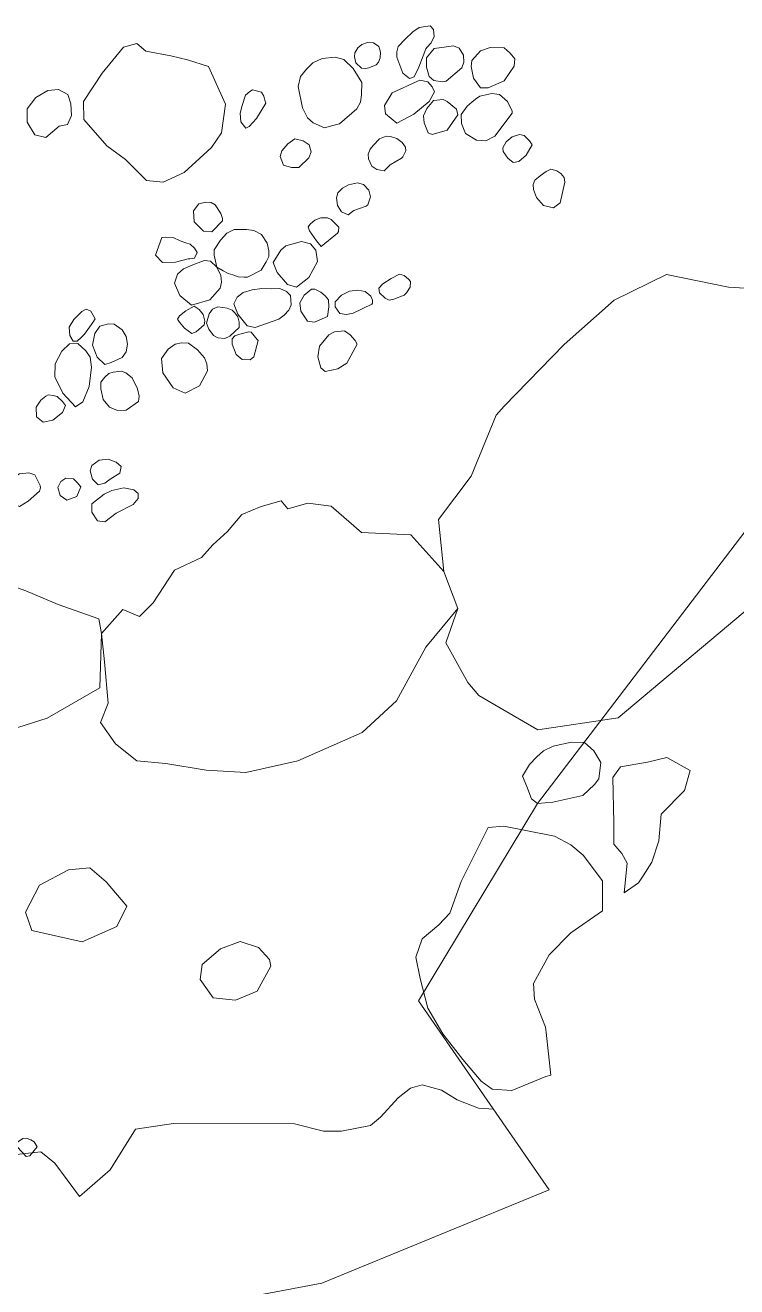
# Model space of a CAD drawing. Header units: metres. Extents: x -10443 to -4073, y -33280 to -26846.
# Drawn here: x -7927.11 to -7924.579, y -29731.074 to -29726.586 of the extents above; entities that cross this region are included whole.
import ezdxf

# ---------------------------------------------------------------- set-up
doc = ezdxf.new("R2010")
doc.units = ezdxf.units.M
doc.header["$MEASUREMENT"] = 0
doc.linetypes.add('CONTINUOUS_2', pattern=[0])
doc.layers.add('石', color=241, linetype='CONTINUOUS_2', lineweight=18)
doc.layers.add('護岸', color=241, linetype='CONTINUOUS_2', lineweight=18)

msp = doc.modelspace()

# ---------------------------------------------------------------- linework, layer by layer
at = {"layer": '石', "color": 4, "linetype": 'CONTINUOUS_2', "lineweight": 18, "flags": 128}
for points in [[(-7925.7095, -29726.7345), (-7925.7261, -29726.7696), (-7925.7429, -29726.7749), (-7925.7673, -29726.7564), (-7925.7883, -29726.6997), (-7925.7886, -29726.6804), (-7925.7831, -29726.6616), (-7925.7587, -29726.6358), (-7925.7313, -29726.6094), (-7925.7088, -29726.594), (-7925.6697, -29726.5878), (-7925.6574, -29726.6004), (-7925.6557, -29726.6256), (-7925.6664, -29726.6487), (-7925.6803, -29726.6639), (-7925.6846, -29726.6693)], [(-7925.8877, -29726.7368), (-7925.8996, -29726.7395), (-7925.9135, -29726.738), (-7925.9341, -29726.719), (-7925.9385, -29726.6976), (-7925.9376, -29726.6837), (-7925.9274, -29726.6657), (-7925.9124, -29726.6542), (-7925.893, -29726.6468), (-7925.8717, -29726.6478), (-7925.8526, -29726.6617), (-7925.8458, -29726.6817), (-7925.8479, -29726.7023), (-7925.8531, -29726.7167), (-7925.862, -29726.7262)], [(-7925.6129, -29726.7843), (-7925.6272, -29726.7869), (-7925.657, -29726.7824), (-7925.6737, -29726.768), (-7925.6824, -29726.7352), (-7925.6821, -29726.7018), (-7925.6554, -29726.6689), (-7925.6112, -29726.6625), (-7925.5866, -29726.6595), (-7925.5667, -29726.6676), (-7925.5509, -29726.6921), (-7925.5492, -29726.7167), (-7925.5568, -29726.7372)], [(-7925.4068, -29726.7831), (-7925.4636, -29726.8083), (-7925.4899, -29726.808), (-7925.5151, -29726.7737), (-7925.5237, -29726.7325), (-7925.5218, -29726.7108), (-7925.49, -29726.677), (-7925.4555, -29726.6646), (-7925.4062, -29726.6657), (-7925.3848, -29726.6856), (-7925.3685, -29726.705), (-7925.3702, -29726.7311)], [(-7925.9925, -29726.9362), (-7926.0155, -29726.9425), (-7926.0451, -29726.9508), (-7926.0859, -29726.9331), (-7926.1061, -29726.9147), (-7926.1242, -29726.8791), (-7926.1388, -29726.804), (-7926.1312, -29726.7681), (-7926.1096, -29726.7417), (-7926.0865, -29726.72), (-7926.0543, -29726.7035), (-7926.007, -29726.6993), (-7925.9763, -29726.7078), (-7925.9438, -29726.7395), (-7925.9128, -29726.7891), (-7925.9142, -29726.8339), (-7925.9177, -29726.8593), (-7925.9307, -29726.8832)], [(-7925.7278, -29726.902), (-7925.7878, -29726.9346), (-7925.8285, -29726.9015), (-7925.8324, -29726.8716), (-7925.8046, -29726.8259), (-7925.7069, -29726.7806), (-7925.6779, -29726.7869), (-7925.6628, -29726.805), (-7925.6541, -29726.8224), (-7925.6732, -29726.8573)], [(-7926.9898, -29726.9449), (-7927.037, -29726.9857), (-7927.076, -29726.9759), (-7927.1034, -29726.9305), (-7927.1038, -29726.8836), (-7927.0727, -29726.8433), (-7927.0301, -29726.8182), (-7926.9919, -29726.8144), (-7926.9594, -29726.832), (-7926.9476, -29726.8658), (-7926.9453, -29726.9064), (-7926.9597, -29726.9386)], [(-7926.2875, -29726.9179), (-7926.3135, -29726.946), (-7926.3259, -29726.9518), (-7926.3437, -29726.9297), (-7926.3457, -29726.8991), (-7926.3386, -29726.8719), (-7926.3263, -29726.8341), (-7926.3116, -29726.8217), (-7926.3021, -29726.8161), (-7926.2699, -29726.8244), (-7926.2612, -29726.8385), (-7926.2577, -29726.852), (-7926.2544, -29726.8626)], [(-7925.4393, -29726.9804), (-7925.4716, -29726.9968), (-7925.5051, -29726.9949), (-7925.5444, -29726.9712), (-7925.5586, -29726.9353), (-7925.5587, -29726.9035), (-7925.5378, -29726.8736), (-7925.5212, -29726.8596), (-7925.5087, -29726.8492), (-7925.4933, -29726.838), (-7925.4501, -29726.8283), (-7925.4224, -29726.8317), (-7925.3939, -29726.8573), (-7925.3776, -29726.8914), (-7925.3772, -29726.8982)], [(-7925.6095, -29726.9585), (-7925.6623, -29726.9745), (-7925.6771, -29726.968), (-7925.6908, -29726.9335), (-7925.693, -29726.9082), (-7925.6811, -29726.8817), (-7925.6575, -29726.8536), (-7925.6231, -29726.8495), (-7925.6089, -29726.8565), (-7925.5761, -29726.8844), (-7925.5714, -29726.9041)], [(-7926.1364, -29727.0924), (-7926.1633, -29727.0914), (-7926.1915, -29727.0831), (-7926.2029, -29727.0526), (-7926.1973, -29727.0325), (-7926.1759, -29727.0074), (-7926.1513, -29726.9903), (-7926.1217, -29726.9974), (-7926.0998, -29727.0109), (-7926.0924, -29727.0366), (-7926.1007, -29727.0577)], [(-7925.8113, -29727.0826), (-7925.8333, -29727.1034), (-7925.8598, -29727.0989), (-7925.8772, -29727.0867), (-7925.8886, -29727.0609), (-7925.8898, -29727.0445), (-7925.8826, -29727.0268), (-7925.872, -29727.0131), (-7925.8495, -29726.9903), (-7925.8267, -29726.9799), (-7925.8111, -29726.9817), (-7925.7886, -29726.9888), (-7925.7693, -29727.0033), (-7925.7579, -29727.0197), (-7925.7561, -29727.0331), (-7925.7665, -29727.0545), (-7925.7711, -29727.0583)], [(-7925.3281, -29727.0482), (-7925.3544, -29727.0703), (-7925.3747, -29727.0743), (-7925.3932, -29727.0592), (-7925.4098, -29727.0353), (-7925.4112, -29727.0223), (-7925.399, -29727.0003), (-7925.3782, -29726.9829), (-7925.3518, -29726.9749), (-7925.3354, -29726.9776), (-7925.3166, -29726.9972), (-7925.3069, -29727.0116)], [(-7925.2074, -29727.2173), (-7925.2302, -29727.2353), (-7925.2661, -29727.2276), (-7925.2912, -29727.1991), (-7925.3022, -29727.1705), (-7925.3032, -29727.1525), (-7925.2966, -29727.1364), (-7925.2786, -29727.1212), (-7925.2574, -29727.1058), (-7925.2406, -29727.0976), (-7925.2187, -29727.104), (-7925.2048, -29727.1136), (-7925.1932, -29727.1274), (-7925.1908, -29727.1443)], [(-7925.9415, -29727.2446), (-7925.9613, -29727.2604), (-7925.9852, -29727.2497), (-7925.9991, -29727.2276), (-7926.0031, -29727.2002), (-7925.9977, -29727.1823), (-7925.9816, -29727.1649), (-7925.9601, -29727.1539), (-7925.9286, -29727.1464), (-7925.9064, -29727.1522), (-7925.8881, -29727.1722), (-7925.8816, -29727.1959), (-7925.8909, -29727.2242), (-7925.8978, -29727.2291)], [(-7926.4461, -29727.3207), (-7926.4766, -29727.3181), (-7926.5094, -29727.2854), (-7926.5118, -29727.2466), (-7926.4922, -29727.2214), (-7926.4676, -29727.2149), (-7926.4485, -29727.2165), (-7926.4347, -29727.2245), (-7926.4143, -29727.2552), (-7926.4082, -29727.273), (-7926.408, -29727.2817)], [(-7926.0575, -29727.3727), (-7926.0738, -29727.3533), (-7926.0989, -29727.3177), (-7926.1032, -29727.3032), (-7926.0955, -29727.2927), (-7926.0798, -29727.2796), (-7926.0589, -29727.2707), (-7926.0346, -29727.2715), (-7926.0218, -29727.2773), (-7926.0036, -29727.2943), (-7925.9951, -29727.3045), (-7925.996, -29727.3194), (-7925.9991, -29727.326)], [(-7926.319, -29727.4817), (-7926.3313, -29727.4825), (-7926.3524, -29727.4813), (-7926.3723, -29727.4744), (-7926.3878, -29727.4686), (-7926.4063, -29727.4593), (-7926.4289, -29727.4464), (-7926.4387, -29727.4038), (-7926.4377, -29727.3853), (-7926.416, -29727.3506), (-7926.3933, -29727.3256), (-7926.3672, -29727.3131), (-7926.3235, -29727.3131), (-7926.2975, -29727.316), (-7926.2698, -29727.3306), (-7926.2494, -29727.3607), (-7926.2435, -29727.3888), (-7926.2433, -29727.4087), (-7926.2533, -29727.4277), (-7926.2713, -29727.457)], [(-7926.5759, -29727.4291), (-7926.6215, -29727.4296), (-7926.6468, -29727.4036), (-7926.624, -29727.3408), (-7926.6117, -29727.34), (-7926.5842, -29727.3404), (-7926.5589, -29727.3523), (-7926.5391, -29727.3604), (-7926.524, -29727.3643), (-7926.508, -29727.3792), (-7926.499, -29727.3941), (-7926.5079, -29727.4145), (-7926.5248, -29727.4169), (-7926.5311, -29727.4163)], [(-7926.101, -29727.4831), (-7926.1451, -29727.5178), (-7926.177, -29727.5079), (-7926.2137, -29727.4655), (-7926.228, -29727.4303), (-7926.201, -29727.3864), (-7926.1836, -29727.3706), (-7926.127, -29727.355), (-7926.095, -29727.3636), (-7926.0759, -29727.3865), (-7926.0704, -29727.4267)], [(-7926.4539, -29727.5629), (-7926.5191, -29727.5823), (-7926.5603, -29727.5472), (-7926.579, -29727.5039), (-7926.5691, -29727.472), (-7926.5469, -29727.4521), (-7926.5082, -29727.4362), (-7926.4731, -29727.4232), (-7926.4514, -29727.4251), (-7926.4289, -29727.4464), (-7926.4142, -29727.4765), (-7926.4124, -29727.4998), (-7926.4168, -29727.5212)], [(-7925.7987, -29727.5598), (-7925.8158, -29727.5635), (-7925.8293, -29727.5572), (-7925.8494, -29727.5374), (-7925.8525, -29727.5211), (-7925.8377, -29727.5064), (-7925.8084, -29727.4865), (-7925.7782, -29727.4718), (-7925.7626, -29727.4763), (-7925.747, -29727.4893), (-7925.74, -29727.4976), (-7925.7411, -29727.5174), (-7925.7532, -29727.5381), (-7925.7622, -29727.5457)], [(-7925.5354, -29728.9242), (-7925.6139, -29728.7833), (-7925.5708, -29728.6611), (-7925.6208, -29728.5299), (-7925.6403, -29728.3443), (-7925.5231, -29728.1902), (-7925.4349, -29727.9731), (-7925.4061, -29727.941), (-7925.1924, -29727.7219), (-7925.0143, -29727.5645), (-7924.8289, -29727.4726), (-7924.608, -29727.5178), (-7924.4317, -29727.5289), (-7924.2834, -29727.5635), (-7924.2252, -29727.6897), (-7924.2744, -29727.9059), (-7924.4964, -29728.627), (-7925.0005, -29729.05), (-7925.2864, -29729.0931), (-7925.4256, -29729.0117), (-7925.4969, -29728.9709)], [(-7926.2921, -29727.6615), (-7926.3204, -29727.6552), (-7926.3534, -29727.6138), (-7926.3684, -29727.5768), (-7926.3567, -29727.5528), (-7926.335, -29727.5364), (-7926.3024, -29727.5268), (-7926.2684, -29727.523), (-7926.2338, -29727.5241), (-7926.2048, -29727.5228), (-7926.1806, -29727.5326), (-7926.1665, -29727.5473), (-7926.1636, -29727.5803), (-7926.1721, -29727.5998), (-7926.189, -29727.6176), (-7926.2076, -29727.6314)], [(-7926.0346, -29727.622), (-7926.0807, -29727.6417), (-7926.106, -29727.6382), (-7926.1299, -29727.6028), (-7926.1337, -29727.5729), (-7926.1179, -29727.5467), (-7926.0923, -29727.5252), (-7926.0794, -29727.525), (-7926.0591, -29727.5351), (-7926.0436, -29727.548), (-7926.0314, -29727.5626), (-7926.0297, -29727.5871)], [(-7925.9438, -29727.6107), (-7925.9673, -29727.6151), (-7925.9914, -29727.6117), (-7926.0072, -29727.5872), (-7926.0076, -29727.5698), (-7925.985, -29727.5461), (-7925.9568, -29727.5319), (-7925.9269, -29727.5281), (-7925.9004, -29727.533), (-7925.8806, -29727.5495), (-7925.8742, -29727.5641), (-7925.8751, -29727.5743), (-7925.8774, -29727.5786)], [(-7926.5023, -29727.6768), (-7926.5173, -29727.6823), (-7926.5435, -29727.6636), (-7926.561, -29727.6428), (-7926.5687, -29727.6315), (-7926.5609, -29727.6197), (-7926.5391, -29727.6014), (-7926.5098, -29727.5857), (-7926.4915, -29727.5969), (-7926.4767, -29727.6145), (-7926.471, -29727.6382), (-7926.4741, -29727.6514)], [(-7926.3823, -29727.6918), (-7926.3998, -29727.7006), (-7926.4253, -29727.6983), (-7926.4406, -29727.6899), (-7926.4572, -29727.6673), (-7926.4656, -29727.646), (-7926.4557, -29727.6129), (-7926.4446, -29727.5965), (-7926.4252, -29727.5873), (-7926.4068, -29727.5895), (-7926.3916, -29727.5921), (-7926.3743, -29727.6001), (-7926.3648, -29727.6086), (-7926.3538, -29727.623), (-7926.3491, -29727.6427), (-7926.3489, -29727.6543), (-7926.3494, -29727.6607)], [(-7926.8996, -29727.6851), (-7926.9109, -29727.6969), (-7926.9257, -29727.7093), (-7926.9394, -29727.7098), (-7926.9522, -29727.6899), (-7926.9543, -29727.6602), (-7926.9374, -29727.6326), (-7926.9088, -29727.6038), (-7926.894, -29727.5961), (-7926.8766, -29727.6028), (-7926.8618, -29727.6298), (-7926.8703, -29727.6431)], [(-7926.8046, -29727.7854), (-7926.827, -29727.7925), (-7926.8543, -29727.767), (-7926.8711, -29727.7244), (-7926.8624, -29727.6828), (-7926.8453, -29727.6567), (-7926.8144, -29727.6485), (-7926.7939, -29727.649), (-7926.7649, -29727.6695), (-7926.7516, -29727.6938), (-7926.7469, -29727.7205), (-7926.7512, -29727.7477), (-7926.7652, -29727.7677)], [(-7926.2971, -29727.766), (-7926.3102, -29727.7757), (-7926.339, -29727.7751), (-7926.3599, -29727.7573), (-7926.374, -29727.7207), (-7926.3743, -29727.7021), (-7926.3644, -29727.6914), (-7926.3465, -29727.6846), (-7926.315, -29727.6771), (-7926.3061, -29727.6779), (-7926.2846, -29727.7035), (-7926.2811, -29727.7077)], [(-7925.9658, -29727.7885), (-7925.9976, -29727.8082), (-7926.0428, -29727.8177), (-7926.0583, -29727.8048), (-7926.069, -29727.7654), (-7926.0631, -29727.7274), (-7926.0307, -29727.6872), (-7926.0105, -29727.6761), (-7925.9743, -29727.6729), (-7925.9543, -29727.6868), (-7925.9362, -29727.707), (-7925.9296, -29727.7204)], [(-7926.8833, -29727.8717), (-7926.9054, -29727.9256), (-7926.931, -29727.9436), (-7926.9768, -29727.8953), (-7927.0045, -29727.837), (-7927.0033, -29727.79), (-7926.9801, -29727.7458), (-7926.9528, -29727.7193), (-7926.9238, -29727.718), (-7926.8943, -29727.7446), (-7926.879, -29727.7671), (-7926.8743, -29727.8022)], [(-7926.4902, -29727.8691), (-7926.5415, -29727.8945), (-7926.5842, -29727.8753), (-7926.621, -29727.823), (-7926.6252, -29727.7716), (-7926.602, -29727.738), (-7926.5764, -29727.72), (-7926.5538, -29727.7153), (-7926.5289, -29727.7174), (-7926.4973, -29727.7404), (-7926.4728, -29727.7695), (-7926.4641, -29727.7905), (-7926.4614, -29727.8148)], [(-7926.7507, -29727.9551), (-7926.7817, -29727.9563), (-7926.8108, -29727.9441), (-7926.8334, -29727.9171), (-7926.8417, -29727.8791), (-7926.8409, -29727.8561), (-7926.8271, -29727.8374), (-7926.8126, -29727.8252), (-7926.798, -29727.82), (-7926.7681, -29727.8162), (-7926.752, -29727.8228), (-7926.7304, -29727.8401), (-7926.7107, -29727.879), (-7926.7047, -29727.9059), (-7926.7077, -29727.9249)], [(-7926.978, -29727.9636), (-7927.0121, -29727.9904), (-7927.0465, -29727.998), (-7927.0698, -29727.9786), (-7927.0717, -29727.9448), (-7927.0551, -29727.9202), (-7927.0374, -29727.9054), (-7927.0293, -29727.9003), (-7927.0112, -29727.9029), (-7926.9971, -29727.907), (-7926.9774, -29727.9241), (-7926.9671, -29727.9385)], [(-7926.8081, -29728.2012), (-7926.8267, -29728.2156), (-7926.8509, -29728.2205), (-7926.871, -29728.2008), (-7926.8793, -29728.1712), (-7926.8731, -29728.1518), (-7926.8472, -29728.1336), (-7926.8153, -29728.1293), (-7926.7874, -29728.1401), (-7926.7695, -29728.1558), (-7926.7735, -29728.1792)], [(-7927.0994, -29728.2792), (-7927.1306, -29728.2983), (-7927.154, -29728.2864), (-7927.1711, -29728.2566), (-7927.1682, -29728.2188), (-7927.1507, -29728.1947), (-7927.1303, -29728.1823), (-7927.0979, -29728.1779), (-7927.0758, -29728.1854), (-7927.0569, -29728.2238), (-7927.0555, -29728.2312), (-7927.0591, -29728.2438)], [(-7926.9266, -29728.2627), (-7926.9623, -29728.275), (-7926.986, -29728.2594), (-7926.9941, -29728.2308), (-7926.9835, -29728.2096), (-7926.966, -29728.1967), (-7926.9384, -29728.2001), (-7926.926, -29728.2127), (-7926.913, -29728.2283)], [(-7926.7872, -29728.3218), (-7926.8272, -29728.3529), (-7926.8538, -29728.3493), (-7926.8729, -29728.3181), (-7926.8729, -29728.2886), (-7926.8301, -29728.2538), (-7926.8027, -29728.2415), (-7926.7601, -29728.2317), (-7926.7235, -29728.2388), (-7926.7086, -29728.2523), (-7926.7089, -29728.2702), (-7926.7261, -29728.2905)], [(-7925.2326, -29729.3502), (-7925.2874, -29729.3553), (-7925.3092, -29729.3377), (-7925.3259, -29729.2939), (-7925.3408, -29729.2579), (-7925.3159, -29729.2158), (-7925.2898, -29729.1892), (-7925.266, -29729.1669), (-7925.2325, -29729.1505), (-7925.1671, -29729.137), (-7925.1203, -29729.1379), (-7925.087, -29729.1678), (-7925.0623, -29729.2084), (-7925.0694, -29729.2675), (-7925.0846, -29729.2874), (-7925.1265, -29729.3261)], [(-7924.9794, -29729.6727), (-7924.9691, -29729.5668), (-7924.9873, -29729.5324), (-7925.0163, -29729.5), (-7925.0164, -29729.424), (-7925.0195, -29729.2619), (-7924.9922, -29729.2248), (-7924.8964, -29729.2082), (-7924.8275, -29729.1911), (-7924.7439, -29729.2379), (-7924.7645, -29729.3083), (-7924.848, -29729.3925), (-7924.8563, -29729.488), (-7924.8813, -29729.5638), (-7924.9115, -29729.6122), (-7924.9281, -29729.6368)], [(-7925.2407, -29730.3215), (-7925.2585, -29730.3257), (-7925.3784, -29730.3759), (-7925.4487, -29730.3712), (-7925.4882, -29730.3432), (-7925.5536, -29730.2652), (-7925.625, -29730.1738), (-7925.6777, -29730.0825), (-7925.7046, -29729.9776), (-7925.721, -29729.901), (-7925.6981, -29729.8366), (-7925.6388, -29729.7869), (-7925.5991, -29729.7456), (-7925.5589, -29729.6321), (-7925.4626, -29729.4398), (-7925.4074, -29729.436), (-7925.227, -29729.4705), (-7925.169, -29729.5016), (-7925.1246, -29729.5387), (-7925.056, -29729.6299), (-7925.0567, -29729.7367), (-7925.169, -29729.815), (-7925.2466, -29729.8934), (-7925.3018, -29729.9955), (-7925.2979, -29730.0507), (-7925.259, -29730.1509), (-7925.2564, -29730.1699)], [(-7926.2853, -29730.0225), (-7926.3618, -29730.0548), (-7926.4411, -29730.0457), (-7926.4875, -29729.981), (-7926.4806, -29729.9274), (-7926.4151, -29729.8725), (-7926.3457, -29729.8461), (-7926.2803, -29729.867), (-7926.2407, -29729.9094), (-7926.2363, -29729.9336)], [(-7927.0938, -29730.6089), (-7927.1065, -29730.6107), (-7927.1374, -29730.5782), (-7927.1418, -29730.5624), (-7927.1192, -29730.547), (-7927.1076, -29730.5461), (-7927.0907, -29730.5514), (-7927.0789, -29730.5592), (-7927.0679, -29730.5765)]]:
    msp.add_lwpolyline(points, close=True, dxfattribs=at)
for points in [[(-7926.6794, -29727.1378), (-7926.7536, -29727.0634), (-7926.8198, -29727.0153), (-7926.9013, -29726.9211), (-7926.9033, -29726.8569), (-7926.8369, -29726.7563), (-7926.7609, -29726.6643), (-7926.7136, -29726.6505), (-7926.6814, -29726.6777), (-7926.5919, -29726.6945), (-7926.5329, -29726.7086), (-7926.4586, -29726.7323), (-7926.3978, -29726.8667), (-7926.4125, -29726.9687), (-7926.4475, -29727.021), (-7926.5449, -29727.1099), (-7926.6197, -29727.1443), (-7926.6794, -29727.1378)], [(-7926.8421, -29729.0669), (-7926.8149, -29728.9982), (-7926.8289, -29728.8509), (-7926.8393, -29728.75), (-7926.7627, -29728.6645), (-7926.7033, -29728.6889), (-7926.6549, -29728.6412), (-7926.5794, -29728.5248), (-7926.4832, -29728.4794), (-7926.4428, -29728.4349), (-7926.3906, -29728.3876), (-7926.3391, -29728.3268), (-7926.2713, -29728.2981), (-7926.2003, -29728.2774), (-7926.1759, -29728.3065), (-7926.1049, -29728.2858), (-7926.0213, -29728.2969), (-7925.9142, -29728.3908), (-7925.7381, -29728.3986), (-7925.6208, -29728.5299), (-7925.5708, -29728.6611), (-7925.6847, -29728.7991), (-7925.7898, -29728.9898), (-7925.9111, -29729.1022), (-7926.141, -29729.2032), (-7926.3253, -29729.2447), (-7926.4668, -29729.2362), (-7926.6107, -29729.2121), (-7926.7137, -29729.203), (-7926.7891, -29729.1426), (-7926.8421, -29729.0669)], [(-7927.3198, -29729.0799), (-7927.4166, -29728.9561), (-7927.4787, -29728.8526), (-7927.4667, -29728.7153), (-7927.4756, -29728.6415), (-7927.4132, -29728.5432), (-7927.3095, -29728.5657), (-7927.2353, -29728.553), (-7927.1086, -29728.5987), (-7926.9937, -29728.6472), (-7926.8483, -29728.6983), (-7926.8393, -29728.75), (-7926.8447, -29728.9427), (-7927.0329, -29729.0512), (-7927.1891, -29729.1009), (-7927.2657, -29729.0981), (-7927.3198, -29729.0799)], [(-7927.0869, -29729.8065), (-7926.9079, -29729.8471), (-7926.784, -29729.7926), (-7926.7489, -29729.7207), (-7926.822, -29729.6336), (-7926.8811, -29729.5843), (-7926.9566, -29729.5911), (-7927.0594, -29729.6455), (-7927.11, -29729.741), (-7927.0869, -29729.8065)], [(-7925.4433, -29730.4422), (-7925.4978, -29730.4384), (-7925.5733, -29730.4096), (-7925.629, -29730.3749), (-7925.6986, -29730.3553), (-7925.7392, -29730.3681), (-7925.7835, -29730.4018), (-7925.8463, -29730.4705), (-7925.8816, -29730.5001), (-7925.9846, -29730.521), (-7926.049, -29730.5201), (-7926.1518, -29730.4948), (-7926.583, -29730.4936), (-7926.7186, -29730.5135), (-7926.8083, -29730.6578), (-7926.9177, -29730.7532), (-7927.0046, -29730.6349), (-7927.0549, -29730.5939), (-7927.2183, -29730.6123), (-7927.295, -29730.6749), (-7927.4897, -29730.9959), (-7927.5844, -29731.0671)]]:
    msp.add_lwpolyline(points, dxfattribs=at)
at = {"layer": '護岸', "color": 1, "lineweight": 18, "flags": 128}
msp.add_lwpolyline([(-7925.0305, -29687.6101), (-7919.0167, -29689.9769), (-7916.9005, -29690.9146), (-7916.3655, -29691.3106, 0.118487), (-7916.4571, -29692.8708), (-7916.8051, -29693.1629, 0.307861), (-7917.6195, -29694.5875), (-7918.0474, -29695.2388), (-7918.1429, -29695.3149, 0.21943), (-7919.1042, -29697.0194), (-7919.1409, -29697.6432), (-7918.8618, -29698.4469), (-7919.0279, -29699.0146, 0.208621), (-7919.2646, -29700.5891), (-7919.019, -29701.4588), (-7919.0354, -29702.0684), (-7919.2184, -29702.4197, -0.201585), (-7920.2627, -29703.8211), (-7920.4238, -29703.8101), (-7921.0775, -29704.928), (-7920.7602, -29706.1185, 0.220758), (-7921.9358, -29707.2697), (-7922.9183, -29707.2375), (-7923.1403, -29707.5226), (-7923.3965, -29708.1989), (-7924.5899, -29707.9153), (-7926.787, -29714.3179), (-7926.8491, -29715.5396), (-7927.6728, -29716.9858), (-7927.838, -29719.0794), (-7927.1123, -29719.8788), (-7925.8805, -29720.1165), (-7925.0835, -29720.6475), (-7925.147, -29721.2197), (-7924.7631, -29721.8703), (-7925.2796, -29724.5055), (-7924.9927, -29724.759), (-7924.5089, -29725.2179), (-7923.8846, -29726.224), (-7924.1332, -29727.8401), (-7925.2874, -29729.3553), (-7925.7116, -29730.0571), (-7925.2464, -29730.7293), (-7926.0547, -29731.0617), (-7927.2294, -29731.2814), (-7928.1108, -29731.5267), (-7928.5135, -29732.1364), (-7929.8649, -29733.1468), (-7930.8368, -29732.4303), (-7933.9944, -29733.9679), (-7935.5547, -29733.992), (-7936.0426, -29733.8828), (-7936.6892, -29734.0546), (-7937.3947, -29733.9794), (-7937.9989, -29733.0532), (-7938.788, -29731.9362), (-7938.9556, -29731.0885), (-7939.3133, -29729.9554), (-7939.0722, -29726.7385), (-7939.2204, -29725.2072), (-7937.8386, -29723.1795), (-7936.7513, -29722.355), (-7936.1206, -29722.5177), (-7935.5849, -29722.6452), (-7934.4143, -29722.4698), (-7933.3628, -29722.5977), (-7932.9348, -29722.6889), (-7932.5592, -29722.2858), (-7931.7985, -29722.6689), (-7930.6651, -29722.0007), (-7930.8479, -29720.5067), (-7931.5365, -29719.4701), (-7931.3633, -29718.6164), (-7932.1005, -29718.0324), (-7932.1561, -29717.3378), (-7933.4715, -29716.0941), (-7934.5038, -29715.4529), (-7934.7416, -29714.6394), (-7935.56, -29714.1647), (-7935.3523, -29713.2244), (-7934.6995, -29712.9292), (-7934.6804, -29711.8919), (-7934.1119, -29711.1951), (-7933.7041, -29710.4247), (-7933.7011, -29709.7083), (-7933.0526, -29708.9171), (-7932.7651, -29707.4733), (-7932.9116, -29706.6901), (-7933.22, -29706.7238), (-7932.8203, -29705.9546), (-7931.8577, -29705.6715), (-7930.7137, -29704.9685), (-7930.1285, -29704.4226), (-7928.9935, -29702.0974), (-7928.4394, -29700.9516), (-7927.5728, -29698.8955), (-7927.477, -29697.8642), (-7927.8797, -29697.4708), (-7927.9427, -29696.4975), (-7927.6073, -29696.3546), (-7927.6408, -29694.9721), (-7927.6261, -29693.2171), (-7927.3325, -29691.5742), (-7927.2235, -29691.2634), (-7926.5343, -29689.851), (-7926.6522, -29688.6547), (-7925.0305, -29687.6101)], format="xyb", dxfattribs=at)

doc.saveas('drawing.dxf')
